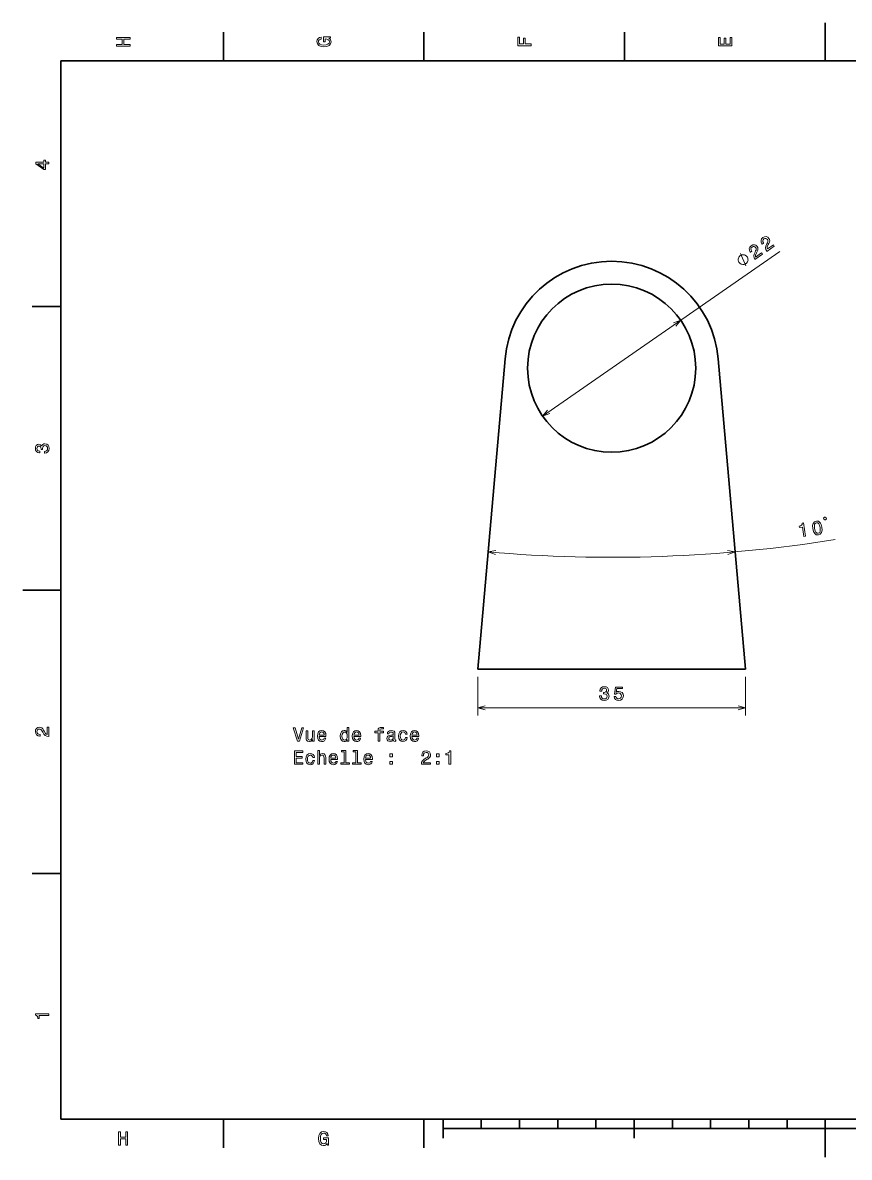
# Model space of a CAD drawing. Extents: x 0 to 420, y 0 to 297.
# Drawn here: x 0 to 216.3, y 0 to 297 of the extents above; entities that cross this region are included whole.
import ezdxf

# ---------------------------------------------------------------- set-up
doc = ezdxf.new("R2010")
doc.units = 0

msp = doc.modelspace()

# ---------------------------------------------------------------- linework, layer by layer
at = {"color": 7, "lineweight": 35, "ltscale": 0.25}
for p, q in [((210, 287), (210, 297)), ((10, 148.5), (0, 148.5)), ((210, 10), (210, 0))]:
    msp.add_line(p, q, dxfattribs=at)
at = {"color": 7, "lineweight": 35, "ltscale": 0.1875}
for p, q in [((52.5, 287), (52.5, 294.5)), ((105, 287), (105, 294.5)), ((157.5, 287), (157.5, 294.5)), ((10, 222.699997), (2.5, 222.699997)), ((10, 74.300003), (2.5, 74.300003)), ((52.5, 10), (52.5, 2.5)), ((105, 10), (105, 2.5))]:
    msp.add_line(p, q, dxfattribs=at)
at = {"color": 7, "lineweight": 35}
for p, q in [((410, 287), (10, 287)), ((10, 287), (10, 10)), ((119.108833, 127.771927), (126.215378, 209.000153)), ((189.108826, 127.771927), (182.002274, 209.000153)), ((189.108826, 127.771927), (119.108833, 127.771927)), ((10, 10), (410, 10)), ((110, 7.5), (310, 7.5))]:
    msp.add_line(p, q, dxfattribs=at)
at = {"color": 7, "lineweight": 13}
for p, q in [((136.032349, 194.020218), (198.084991, 237.065826)), ((119.108833, 117.66951), (189.108826, 117.66951))]:
    msp.add_line(p, q, dxfattribs=at)
at = {"color": 7, "lineweight": 13, "ltscale": 0.25256}
for p, q in [((119.108833, 125.771927), (119.108833, 115.66951)), ((189.108826, 125.771927), (189.108826, 115.66951))]:
    msp.add_line(p, q, dxfattribs=at)
at = {"color": 7, "lineweight": 35, "ltscale": 0.125}
for p, q in [((110, 10), (110, 5)), ((160, 10), (160, 5))]:
    msp.add_line(p, q, dxfattribs=at)
at = {"color": 7, "lineweight": 35, "ltscale": 0.0625}
for p, q in [((120, 10), (120, 7.5)), ((130, 10), (130, 7.5)), ((140, 10), (140, 7.5)), ((150, 10), (150, 7.5)), ((170, 10), (170, 7.5)), ((180, 10), (180, 7.5)), ((190, 10), (190, 7.5)), ((200, 10), (200, 7.5))]:
    msp.add_line(p, q, dxfattribs=at)
at = {"color": 7, "lineweight": 13}
for points in [[(28.083214, 290.829987), (28.083214, 291.299011), (26.439121, 291.299011), (26.439121, 292.701019), (28.083214, 292.701019), (28.083214, 293.164978), (24.583214, 293.164978), (24.583214, 292.701019), (26.010447, 292.701019), (26.010447, 291.299011), (24.583214, 291.299011), (24.583214, 290.829987)], [(80.114197, 292.922913), (80.583214, 293.008667), (80.583214, 293.260803), (78.692001, 293.260803), (78.692001, 291.984863), (79.120674, 291.984863), (79.120674, 292.771606), (79.15094, 292.771606), (79.614914, 292.71109), (79.957855, 292.549713), (80.174713, 292.302612), (80.245316, 291.994965), (80.154541, 291.652039), (79.882202, 291.384735), (79.433357, 291.213257), (78.818085, 291.15274), (78.207855, 291.208221), (77.759003, 291.3797), (77.486671, 291.652039), (77.390854, 292.020172), (77.441284, 292.272339), (77.582497, 292.479126), (77.819527, 292.630402), (78.137245, 292.716156), (78.137245, 293.215424), (77.653099, 293.08429), (77.289986, 292.837189), (77.068085, 292.489197), (76.987396, 292.050446), (77.113472, 291.475525), (77.481628, 291.041779), (78.0616, 290.764404), (78.833214, 290.668579), (79.609871, 290.764404), (80.189842, 291.041779), (80.557999, 291.450287), (80.679039, 291.964691), (80.638687, 292.252167), (80.537827, 292.509369), (80.361313, 292.731262)], [(133.083206, 290.966156), (133.083206, 291.43515), (131.474411, 291.43515), (131.474411, 292.907776), (131.055832, 292.907776), (131.055832, 291.43515), (130.006836, 291.43515), (130.006836, 293.245697), (129.583206, 293.245697), (129.583206, 290.966156)], [(185.583206, 290.940918), (185.583206, 293.159943), (185.159576, 293.159943), (185.159576, 291.404907), (183.974411, 291.404907), (183.974411, 292.968292), (183.555832, 292.968292), (183.555832, 291.404907), (182.506836, 291.404907), (182.506836, 293.119598), (182.083206, 293.119598), (182.083206, 290.940918)], [(6.833213, 260.077362), (6.833213, 260.53125), (5.965778, 260.53125), (5.965778, 261.030548), (5.56232, 261.030548), (5.56232, 260.53125), (3.408862, 260.53125), (3.408862, 260.072327), (5.521974, 258.539185), (5.965778, 258.539185), (5.965778, 260.077362)], [(5.56232, 258.96283), (3.993876, 260.077362), (5.56232, 260.077362)], [(194.686646, 237.142517), (196.663254, 238.513672), (196.416046, 238.870026), (194.853821, 237.786331), (194.80574, 238.041458), (194.842804, 238.306549), (195.098679, 238.91983), (195.256927, 239.213745), (195.406815, 239.58165), (195.45784, 239.92395), (195.400131, 240.246033), (195.248978, 240.552429), (194.937073, 240.851624), (194.552597, 240.990021), (194.133499, 240.957092), (193.705017, 240.751923), (193.356079, 240.405518), (193.188675, 240.000916), (193.209518, 239.555023), (193.427795, 239.098801), (193.468033, 239.040787), (193.845123, 239.302368), (193.822128, 239.33551), (193.663956, 239.643158), (193.632111, 239.927979), (193.718307, 240.184174), (193.922882, 240.393616), (194.191971, 240.51889), (194.442017, 240.53891), (194.670151, 240.457794), (194.852432, 240.283478), (194.955658, 240.072754), (194.989029, 239.856522), (194.954163, 239.623642), (194.858078, 239.372849), (194.705582, 239.070648), (194.477707, 238.532028), (194.3815, 238.060196), (194.441574, 237.61084), (194.678024, 237.154938)], [(191.616913, 235.013062), (193.593521, 236.384216), (193.346313, 236.74057), (191.784088, 235.656876), (191.736008, 235.912003), (191.773071, 236.177094), (192.028946, 236.790375), (192.187195, 237.08429), (192.337082, 237.452194), (192.388107, 237.794495), (192.330399, 238.116577), (192.179245, 238.422974), (191.86734, 238.722168), (191.482864, 238.860565), (191.063766, 238.827637), (190.635284, 238.622467), (190.286346, 238.276062), (190.118942, 237.87146), (190.139786, 237.425568), (190.358063, 236.969345), (190.3983, 236.911331), (190.775391, 237.172913), (190.752396, 237.206055), (190.594223, 237.513702), (190.562378, 237.798523), (190.648575, 238.054718), (190.853149, 238.26416), (191.122238, 238.389435), (191.372284, 238.409454), (191.600418, 238.328339), (191.7827, 238.154022), (191.885925, 237.943298), (191.919296, 237.727066), (191.88443, 237.494186), (191.788345, 237.243393), (191.635849, 236.941193), (191.407974, 236.402573), (191.311768, 235.93074), (191.371841, 235.481384), (191.608292, 235.025482)], [(189.561584, 235.717133), (189.495087, 235.812988), (189.314163, 235.971466), (189.166489, 236.082001), (189.052063, 236.144623), (188.856461, 236.221909), (188.612915, 236.265961), (188.402634, 236.262054), (188.273529, 236.2435), (188.096481, 236.191681), (187.871506, 236.106613), (187.77565, 236.040115), (187.679794, 235.973618), (187.521317, 235.792694), (187.410782, 235.64502), (187.348175, 235.530579), (187.270874, 235.334991), (187.226837, 235.091446), (187.230713, 234.881165), (187.249283, 234.752045), (187.301102, 234.575012), (187.386169, 234.350037), (187.452667, 234.254181), (187.519165, 234.158325), (187.700089, 233.999847), (187.847763, 233.889313), (187.962189, 233.826691), (188.157806, 233.749405), (188.401337, 233.705353), (188.611618, 233.709244), (188.740738, 233.727814), (188.91777, 233.779633), (189.142746, 233.864685), (189.238602, 233.931183), (189.334457, 233.997681), (189.492935, 234.178619), (189.60347, 234.326294), (189.666092, 234.44072), (189.743378, 234.636322), (189.78743, 234.879868), (189.783539, 235.090149), (189.764969, 235.219269), (189.71315, 235.396301), (189.628082, 235.621277)], [(5.73379, 184.329117), (5.769093, 184.329117), (6.253242, 184.409805), (6.616354, 184.646835), (6.848343, 185.020035), (6.934078, 185.514282), (6.848343, 186.038773), (6.626441, 186.432144), (6.273415, 186.684311), (5.819525, 186.775085), (5.521974, 186.734741), (5.279899, 186.623795), (5.0933, 186.44223), (4.957133, 186.20015), (4.684798, 186.527969), (4.251081, 186.643967), (3.857709, 186.568314), (3.560158, 186.351456), (3.373559, 185.998428), (3.307997, 185.514282), (3.388689, 185.060394), (3.610591, 184.712402), (3.963617, 184.485458), (4.432637, 184.409805), (4.46794, 184.409805), (4.46794, 184.858658), (4.145173, 184.899002), (3.913184, 185.030121), (3.771974, 185.241943), (3.721542, 185.53949), (3.761888, 185.801743), (3.867795, 185.993378), (4.039265, 186.109375), (4.271254, 186.15477), (4.518372, 186.109375), (4.684798, 185.988342), (4.785663, 185.77652), (4.815922, 185.489059), (4.810879, 185.292374), (5.209294, 185.292374), (5.199208, 185.53949), (5.244596, 185.857224), (5.365634, 186.094254), (5.56232, 186.235458), (5.819525, 186.285889), (6.112032, 186.230423), (6.328891, 186.084167), (6.465058, 185.852173), (6.510447, 185.54454), (6.460014, 185.226807), (6.308718, 184.994827), (6.066643, 184.848572), (5.73379, 184.793091)], [(206.73085, 164.562973), (206.920563, 163.790543), (207.23703, 163.266068), (207.661011, 162.981613), (208.19606, 162.947922), (208.693924, 163.133057), (209.018417, 163.527237), (209.166016, 164.119766), (209.130997, 164.914871), (208.937027, 165.681595), (208.79686, 165.977066), (208.624817, 166.211792), (208.200836, 166.496231), (207.670044, 166.535645), (207.167923, 166.344803), (206.844162, 165.945633), (206.691574, 165.352371)], [(209.868256, 166.832458), (210.099121, 166.866302), (210.296127, 167.131027), (210.262283, 167.361893), (209.997574, 167.558899), (209.766708, 167.525055), (209.569687, 167.260345), (209.603531, 167.02948)], [(204.395111, 162.492599), (204.849182, 162.559174), (204.337799, 166.047089), (203.998489, 165.997345), (203.953308, 165.679794), (203.803665, 165.448868), (203.546768, 165.288879), (203.173401, 165.193359), (203.225342, 164.839081), (204.033707, 164.957596)], [(207.209885, 164.633209), (207.161285, 165.242844), (207.222382, 165.695251), (207.409607, 165.982651), (207.730774, 166.12149), (208.073273, 166.079956), (208.335129, 165.858398), (208.523514, 165.442566), (208.651962, 164.84465), (208.701294, 164.230026), (208.640198, 163.777618), (208.452957, 163.490204), (208.136063, 163.357101), (207.789307, 163.392914), (207.527451, 163.614471), (207.339066, 164.030304)], [(150.969925, 120.768936), (150.969925, 120.733627), (151.050613, 120.249481), (151.287643, 119.886368), (151.660843, 119.654373), (152.15509, 119.568649), (152.679581, 119.654373), (153.072952, 119.876282), (153.325119, 120.229309), (153.415894, 120.683197), (153.375549, 120.980743), (153.264603, 121.222824), (153.083038, 121.409424), (152.840958, 121.545593), (153.168777, 121.817932), (153.284775, 122.251648), (153.209122, 122.64502), (152.992264, 122.942566), (152.639236, 123.129166), (152.15509, 123.194733), (151.701202, 123.114029), (151.35321, 122.892136), (151.126266, 122.539108), (151.050613, 122.070084), (151.050613, 122.03479), (151.499466, 122.03479), (151.53981, 122.357544), (151.670929, 122.589539), (151.882751, 122.730743), (152.180298, 122.781189), (152.442551, 122.740829), (152.634186, 122.634933), (152.750183, 122.463455), (152.795578, 122.231476), (152.750183, 121.984344), (152.62915, 121.817932), (152.417328, 121.717056), (152.129868, 121.686798), (151.933182, 121.691849), (151.933182, 121.293427), (152.180298, 121.303513), (152.498032, 121.258133), (152.735062, 121.137085), (152.876266, 120.940399), (152.926697, 120.683197), (152.871231, 120.390686), (152.724976, 120.173828), (152.492981, 120.037659), (152.185349, 119.992279), (151.867615, 120.042709), (151.635635, 120.194), (151.48938, 120.436081), (151.433899, 120.768936)], [(154.72612, 120.582336), (154.837067, 120.168793), (155.084198, 119.846024), (155.447311, 119.644287), (155.911285, 119.568649), (156.420654, 119.659424), (156.819061, 119.90654), (157.071228, 120.299911), (157.167038, 120.80423), (157.081314, 121.273254), (156.839233, 121.641418), (156.460999, 121.878448), (155.971802, 121.964172), (155.593552, 121.903656), (155.301056, 121.737228), (155.442261, 122.680313), (156.975403, 122.680313), (156.975403, 123.093857), (155.10437, 123.093857), (154.826981, 121.237961), (155.230438, 121.237961), (155.522949, 121.474991), (155.896149, 121.560715), (156.218918, 121.505249), (156.466034, 121.343857), (156.622375, 121.096741), (156.677856, 120.779022), (156.622375, 120.461304), (156.460999, 120.214172), (156.213882, 120.057831), (155.896149, 120.002365), (155.62886, 120.037659), (155.422089, 120.153656), (155.270798, 120.33522), (155.195145, 120.582336)], [(6.833213, 110.169449), (6.833213, 112.575073), (6.399496, 112.575073), (6.399496, 110.673775), (6.162464, 110.779686), (5.965778, 110.961243), (5.607709, 111.521034), (5.456412, 111.818588), (5.239553, 112.151443), (4.987392, 112.388474), (4.689842, 112.524643), (4.351945, 112.575073), (3.928314, 112.489334), (3.595461, 112.252304), (3.383646, 111.889191), (3.307997, 111.420174), (3.393732, 110.93602), (3.630764, 110.567871), (4.009006, 110.330833), (4.508286, 110.250145), (4.578891, 110.250145), (4.578891, 110.709076), (4.538545, 110.709076), (4.195605, 110.754463), (3.943444, 110.890633), (3.782061, 111.107491), (3.726585, 111.394958), (3.777017, 111.687462), (3.903098, 111.90432), (4.099784, 112.045532), (4.346902, 112.095963), (4.578891, 112.060661), (4.775577, 111.964844), (4.947046, 111.803459), (5.098343, 111.581558), (5.259727, 111.284004), (5.572406, 110.789772), (5.90526, 110.441788), (6.308718, 110.235016), (6.818084, 110.169449)], [(73.037849, 112.420341), (72.160332, 109.439796), (71.257591, 112.420341), (70.778488, 112.420341), (71.908173, 108.915298), (72.412491, 108.915298), (73.51696, 112.420341)], [(76.240303, 111.623512), (75.796494, 111.623512), (75.796494, 110.060112), (75.746063, 109.696999), (75.599808, 109.434753), (75.372864, 109.273369), (75.075317, 109.222939), (74.838287, 109.263283), (74.686989, 109.384315), (74.60125, 109.591087), (74.581078, 109.883598), (74.581078, 111.623512), (74.137276, 111.623512), (74.137276, 109.843254), (74.152405, 109.485184), (74.24823, 109.18763), (74.540733, 108.915298), (75.00975, 108.819481), (75.261917, 108.854782), (75.478775, 108.945557), (75.665375, 109.101898), (75.816673, 109.328842), (75.816673, 108.915298), (76.240303, 108.915298)], [(77.576759, 110.1408), (79.351974, 110.1408), (79.357018, 110.347572), (79.276321, 110.927544), (79.05442, 111.361267), (78.701401, 111.623512), (78.232376, 111.71933), (77.773445, 111.618469), (77.420418, 111.336044), (77.193474, 110.877113), (77.112778, 110.271927), (77.188431, 109.651611), (77.415375, 109.197716), (77.763359, 108.915298), (78.217247, 108.819481), (78.610619, 108.88504), (78.933388, 109.056511), (79.170418, 109.328842), (79.306587, 109.691956), (78.867821, 109.691956), (78.777046, 109.490227), (78.64592, 109.338928), (78.27272, 109.217896), (77.98526, 109.273369), (77.768402, 109.449883), (77.62719, 109.737343), (77.576759, 110.125671)], [(77.576759, 110.514), (77.632233, 110.861984), (77.768402, 111.119186), (77.975174, 111.275528), (78.247505, 111.331001), (78.514801, 111.275528), (78.721573, 111.119186), (78.847649, 110.861984), (78.893036, 110.514)], [(84.924744, 109.333885), (84.924744, 108.915298), (85.368546, 108.915298), (85.368546, 112.536339), (84.929779, 112.536339), (84.929779, 111.209969), (84.591888, 111.593254), (84.385117, 111.684029), (84.148087, 111.71933), (83.719406, 111.618469), (83.386559, 111.336044), (83.169693, 110.882156), (83.094048, 110.271927), (83.169693, 109.661697), (83.386559, 109.202759), (83.719406, 108.915298), (84.148087, 108.819481), (84.385117, 108.854782), (84.596931, 108.945557)], [(84.223732, 111.320915), (84.516235, 111.250313), (84.738144, 111.053627), (84.869263, 110.725815), (84.919693, 110.271927), (84.869263, 109.812996), (84.738144, 109.485184), (84.516235, 109.283455), (84.223732, 109.217896), (83.94635, 109.283455), (83.734535, 109.485184), (83.59333, 109.818039), (83.547935, 110.271927), (83.59333, 110.720772), (83.734535, 111.048584), (83.94635, 111.250313)], [(86.68483, 110.1408), (88.460045, 110.1408), (88.465088, 110.347572), (88.384392, 110.927544), (88.162491, 111.361267), (87.809464, 111.623512), (87.340446, 111.71933), (86.881516, 111.618469), (86.528488, 111.336044), (86.301544, 110.877113), (86.220848, 110.271927), (86.296501, 109.651611), (86.523445, 109.197716), (86.871429, 108.915298), (87.325317, 108.819481), (87.718689, 108.88504), (88.041458, 109.056511), (88.278488, 109.328842), (88.414658, 109.691956), (87.975891, 109.691956), (87.885117, 109.490227), (87.75399, 109.338928), (87.380791, 109.217896), (87.09333, 109.273369), (86.876465, 109.449883), (86.73526, 109.737343), (86.68483, 110.125671)], [(86.68483, 110.514), (86.740303, 110.861984), (86.876465, 111.119186), (87.083237, 111.275528), (87.355576, 111.331001), (87.622864, 111.275528), (87.829636, 111.119186), (87.955719, 110.861984), (88.001106, 110.514)], [(92.983818, 111.154495), (92.983818, 108.915298), (93.427628, 108.915298), (93.427628, 111.154495), (94.436264, 111.154495), (94.436264, 111.53273), (93.427628, 111.53273), (93.427628, 111.699158), (93.462921, 111.900887), (93.578918, 112.037056), (93.775604, 112.117744), (94.058029, 112.14801), (94.436264, 112.127838), (94.436264, 112.511124), (93.957161, 112.536339), (93.523445, 112.490944), (93.220848, 112.354782), (93.039291, 112.117744), (92.983818, 111.779854), (92.983818, 111.53273), (92.17186, 111.53273), (92.17186, 111.154495)], [(97.013359, 109.268326), (97.013359, 109.253197), (97.038574, 109.081726), (97.11422, 108.960686), (97.431946, 108.864868), (97.679062, 108.905212), (97.679062, 109.248154), (97.573151, 109.233025), (97.431946, 109.298584), (97.406731, 109.500313), (97.406731, 110.902328), (97.346207, 111.260399), (97.169693, 111.512558), (96.862061, 111.663857), (96.428345, 111.71933), (96.004715, 111.658813), (95.692032, 111.487343), (95.495346, 111.220055), (95.429779, 110.867027), (95.429779, 110.836769), (95.828201, 110.836769), (95.863503, 111.048584), (95.974449, 111.199883), (96.156006, 111.290657), (96.413216, 111.325958), (96.660332, 111.300743), (96.836845, 111.225098), (96.942749, 111.093971), (96.978058, 110.912415), (96.957886, 110.7006), (96.87719, 110.594696), (96.675461, 110.544258), (96.297218, 110.503914), (95.863503, 110.413139), (95.555862, 110.251755), (95.374306, 109.999596), (95.318832, 109.626396), (95.369263, 109.293541), (95.525604, 109.046425), (95.777763, 108.890083), (96.125748, 108.83461), (96.594772, 108.940514)], [(96.962921, 109.863426), (96.902405, 109.601181), (96.74102, 109.399445), (96.498947, 109.268326), (96.201401, 109.222939), (96.00975, 109.248154), (95.873589, 109.328842), (95.787857, 109.470055), (95.762634, 109.66674), (95.782806, 109.843254), (95.863503, 109.96933), (96.186264, 110.110542), (96.594772, 110.171059), (96.962921, 110.292099)], [(100.165375, 110.725815), (100.604134, 110.725815), (100.513351, 111.129272), (100.296494, 111.446999), (99.958603, 111.643684), (99.519836, 111.71933), (99.03569, 111.618469), (98.667534, 111.336044), (98.435547, 110.877113), (98.354858, 110.261841), (98.430504, 109.651611), (98.657448, 109.197716), (99.015518, 108.915298), (99.504715, 108.819481), (99.938431, 108.895126), (100.276321, 109.106941), (100.508316, 109.439796), (100.609177, 109.883598), (100.185547, 109.883598), (100.109894, 109.601181), (99.968689, 109.389359), (99.76696, 109.25824), (99.519836, 109.217896), (99.212204, 109.283455), (98.990303, 109.485184), (98.854134, 109.812996), (98.808746, 110.27697), (98.854134, 110.730858), (98.995346, 111.05867), (99.22229, 111.260399), (99.519836, 111.331001), (99.782089, 111.285614), (99.978775, 111.169624), (100.109894, 110.977982)], [(101.864944, 110.1408), (103.640152, 110.1408), (103.645203, 110.347572), (103.564507, 110.927544), (103.342606, 111.361267), (102.989578, 111.623512), (102.520561, 111.71933), (102.06163, 111.618469), (101.708603, 111.336044), (101.481659, 110.877113), (101.400963, 110.271927), (101.476608, 109.651611), (101.703552, 109.197716), (102.051544, 108.915298), (102.505432, 108.819481), (102.898804, 108.88504), (103.221573, 109.056511), (103.458603, 109.328842), (103.594772, 109.691956), (103.156006, 109.691956), (103.065231, 109.490227), (102.934105, 109.338928), (102.560905, 109.217896), (102.273438, 109.273369), (102.05658, 109.449883), (101.915375, 109.737343), (101.864944, 110.125671)], [(101.864944, 110.514), (101.920418, 110.861984), (102.05658, 111.119186), (102.263351, 111.275528), (102.53569, 111.331001), (102.802979, 111.275528), (103.00975, 111.119186), (103.135834, 110.861984), (103.181221, 110.514)], [(71.10125, 102.868469), (73.320274, 102.868469), (73.320274, 103.292099), (71.565231, 103.292099), (71.565231, 104.477257), (73.128632, 104.477257), (73.128632, 104.895844), (71.565231, 104.895844), (71.565231, 105.944839), (73.27993, 105.944839), (73.27993, 106.368469), (71.10125, 106.368469)], [(75.87719, 104.678986), (76.315948, 104.678986), (76.225174, 105.082443), (76.008316, 105.400169), (75.670418, 105.596855), (75.231659, 105.672501), (74.747505, 105.57164), (74.379349, 105.289215), (74.147362, 104.830284), (74.066673, 104.215012), (74.142319, 103.604782), (74.369263, 103.150887), (74.727333, 102.868469), (75.21653, 102.772652), (75.650246, 102.848297), (75.988144, 103.060112), (76.220131, 103.392967), (76.320992, 103.836769), (75.897362, 103.836769), (75.821716, 103.554352), (75.680504, 103.342529), (75.478775, 103.211411), (75.231659, 103.171066), (74.924019, 103.236626), (74.702118, 103.438354), (74.565948, 103.766167), (74.520561, 104.230141), (74.565948, 104.684029), (74.707161, 105.011841), (74.934105, 105.21357), (75.231659, 105.284172), (75.493904, 105.238785), (75.69059, 105.122795), (75.821716, 104.931152)], [(77.188431, 102.868469), (77.632233, 102.868469), (77.632233, 104.43187), (77.67762, 104.78994), (77.823875, 105.052185), (78.050819, 105.21357), (78.353416, 105.274086), (78.59549, 105.223656), (78.746788, 105.087486), (78.822433, 104.860542), (78.847649, 104.557953), (78.847649, 102.868469), (79.291458, 102.868469), (79.291458, 104.648727), (79.271278, 105.006798), (79.180504, 105.304352), (78.88295, 105.576683), (78.418976, 105.672501), (78.166817, 105.637199), (77.949959, 105.541382), (77.768402, 105.390083), (77.632233, 105.183311), (77.632233, 106.48951), (77.188431, 106.48951)], [(80.612778, 104.093971), (82.388, 104.093971), (82.393036, 104.300743), (82.312347, 104.880714), (82.090446, 105.314438), (81.737419, 105.576683), (81.268402, 105.672501), (80.809464, 105.57164), (80.456436, 105.289215), (80.229492, 104.830284), (80.148804, 104.225098), (80.224449, 103.604782), (80.451401, 103.150887), (80.799377, 102.868469), (81.253273, 102.772652), (81.646645, 102.838211), (81.969406, 103.009682), (82.206436, 103.282013), (82.342606, 103.645126), (81.903847, 103.645126), (81.813065, 103.443398), (81.681946, 103.292099), (81.308746, 103.171066), (81.021278, 103.22654), (80.80442, 103.403053), (80.663216, 103.690514), (80.612778, 104.078842)], [(80.612778, 104.467171), (80.668259, 104.815155), (80.80442, 105.072357), (81.011192, 105.228699), (81.283531, 105.284172), (81.550819, 105.228699), (81.757591, 105.072357), (81.883675, 104.815155), (81.929062, 104.467171)], [(84.143036, 106.11631), (84.143036, 103.241669), (83.230217, 103.241669), (83.230217, 102.868469), (85.494621, 102.868469), (85.494621, 103.241669), (84.586845, 103.241669), (84.586845, 106.48951), (83.447075, 106.48951), (83.447075, 106.11631)], [(87.179062, 106.11631), (87.179062, 103.241669), (86.266235, 103.241669), (86.266235, 102.868469), (88.530647, 102.868469), (88.530647, 103.241669), (87.622864, 103.241669), (87.622864, 106.48951), (86.483093, 106.48951), (86.483093, 106.11631)], [(89.720848, 104.093971), (91.496063, 104.093971), (91.501106, 104.300743), (91.420418, 104.880714), (91.198517, 105.314438), (90.84549, 105.576683), (90.376465, 105.672501), (89.917534, 105.57164), (89.564514, 105.289215), (89.337563, 104.830284), (89.256874, 104.225098), (89.33252, 103.604782), (89.559464, 103.150887), (89.907448, 102.868469), (90.361343, 102.772652), (90.754715, 102.838211), (91.077477, 103.009682), (91.314514, 103.282013), (91.450676, 103.645126), (91.011917, 103.645126), (90.921135, 103.443398), (90.790016, 103.292099), (90.416817, 103.171066), (90.129349, 103.22654), (89.912491, 103.403053), (89.771286, 103.690514), (89.720848, 104.078842)], [(89.720848, 104.467171), (89.776321, 104.815155), (89.912491, 105.072357), (90.119263, 105.228699), (90.391602, 105.284172), (90.65889, 105.228699), (90.865662, 105.072357), (90.991745, 104.815155), (91.037132, 104.467171)], [(96.100533, 104.825241), (96.796494, 104.825241), (96.796494, 105.576683), (96.100533, 105.576683)], [(104.326035, 102.868469), (106.731659, 102.868469), (106.731659, 103.302185), (104.830353, 103.302185), (104.936264, 103.539215), (105.117821, 103.735901), (105.67762, 104.093971), (105.975174, 104.24527), (106.308022, 104.462128), (106.545059, 104.714294), (106.681221, 105.011841), (106.731659, 105.349739), (106.64592, 105.773369), (106.40889, 106.106224), (106.045776, 106.318039), (105.576752, 106.393684), (105.092606, 106.307953), (104.724449, 106.070915), (104.487419, 105.69268), (104.406723, 105.193398), (104.406723, 105.122795), (104.865662, 105.122795), (104.865662, 105.163139), (104.911049, 105.506081), (105.047211, 105.75824), (105.264076, 105.919624), (105.551544, 105.975098), (105.844048, 105.924667), (106.060905, 105.798584), (106.202118, 105.601898), (106.252548, 105.354782), (106.217239, 105.122795), (106.121422, 104.926109), (105.960037, 104.754639), (105.738136, 104.60334), (105.440582, 104.441956), (104.94635, 104.129272), (104.598373, 103.796425), (104.391602, 103.392967), (104.326035, 102.883598)], [(108.244621, 104.825241), (108.940582, 104.825241), (108.940582, 105.576683), (108.244621, 105.576683)], [(111.537849, 102.868469), (111.99678, 102.868469), (111.99678, 106.393684), (111.653839, 106.393684), (111.563065, 106.086052), (111.381508, 105.879272), (111.104126, 105.75824), (110.72084, 105.717896), (110.72084, 105.359825), (111.537849, 105.359825)], [(96.100533, 102.868469), (96.796494, 102.868469), (96.796494, 103.619911), (96.100533, 103.619911)], [(108.244621, 102.868469), (108.940582, 102.868469), (108.940582, 103.619911), (108.244621, 103.619911)], [(6.833213, 37.109222), (6.833213, 37.568153), (3.307997, 37.568153), (3.307997, 37.225216), (3.615634, 37.134438), (3.822406, 36.952881), (3.943444, 36.675503), (3.98379, 36.292217), (4.341859, 36.292217), (4.341859, 37.109222)], [(25.079971, 3.166787), (25.548992, 3.166787), (25.548992, 4.810879), (26.95101, 4.810879), (26.95101, 3.166787), (27.414986, 3.166787), (27.414986, 6.666787), (26.95101, 6.666787), (26.95101, 5.239553), (25.548992, 5.239553), (25.548992, 6.666787), (25.079971, 6.666787)], [(79.672913, 3.635807), (79.758644, 3.166787), (80.010803, 3.166787), (80.010803, 5.057997), (78.734871, 5.057997), (78.734871, 4.629323), (79.521614, 4.629323), (79.521614, 4.599063), (79.46109, 4.135087), (79.299713, 3.792147), (79.052589, 3.575288), (78.744957, 3.504683), (78.402016, 3.595461), (78.134727, 3.867795), (77.963257, 4.316643), (77.902733, 4.931916), (77.958214, 5.542147), (78.129684, 5.990994), (78.402016, 6.263329), (78.770172, 6.35915), (79.022331, 6.308718), (79.229103, 6.167507), (79.380402, 5.930475), (79.466141, 5.612752), (79.965416, 5.612752), (79.83429, 6.096902), (79.587173, 6.460014), (79.239189, 6.681916), (78.80043, 6.762608), (78.225502, 6.636527), (77.791786, 6.268372), (77.514404, 5.6884), (77.418587, 4.916787), (77.514404, 4.14013), (77.791786, 3.560158), (78.200287, 3.192003), (78.714699, 3.070965), (79.002159, 3.111311), (79.259361, 3.212176), (79.48127, 3.388689)]]:
    msp.add_lwpolyline(points, close=True, dxfattribs=at)
for points in [[(189.21701, 233.348267), (187.797241, 236.623047)], [(170.893036, 217.572906), (172.185303, 219.09935), (170.302948, 218.423553)], [(137.324615, 195.546661), (136.032349, 194.020218), (137.914703, 194.696014)], [(123.76445, 158.820404), (121.794838, 158.473099), (123.674225, 157.789063)], [(184.543427, 157.789063), (186.422821, 158.473099), (184.453201, 158.820404)], [(121.04068, 118.187149), (119.108833, 117.66951), (121.04068, 117.151871)], [(187.176971, 117.151871), (189.108826, 117.66951), (187.176971, 118.187149)]]:
    msp.add_lwpolyline(points, dxfattribs=at)
at = {"color": 7, "lineweight": 35}
msp.add_circle((154.108826, 206.559784), 22, dxfattribs=at)
msp.add_arc((154.108826, 206.559784), 28, 5, 175.000006, dxfattribs=at)
at = {"color": 7, "lineweight": 13}
msp.add_arc((154.108826, 527.82373), 370.761505, 264.999998, 279.074805, dxfattribs=at)

doc.saveas('drawing.dxf')
